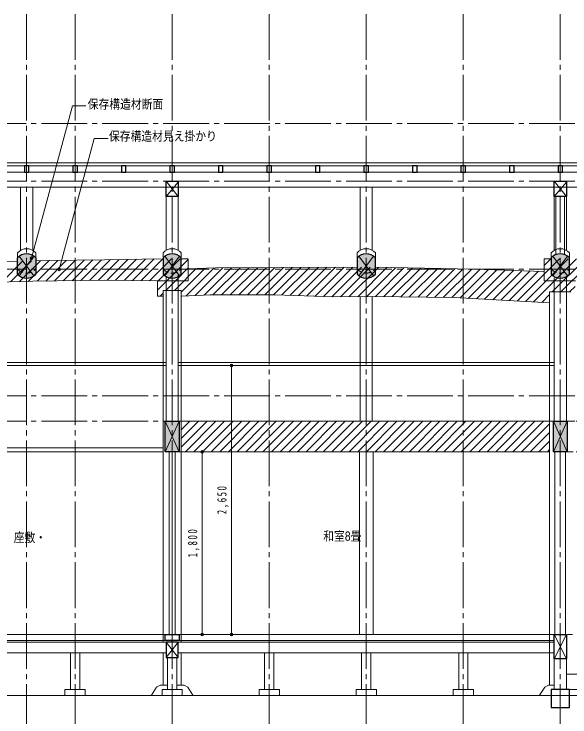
# Model space of a CAD drawing. Units: millimetres at full size, sheet at 1:50. Extents: x -10482 to 4200, y -3575 to 6947.
# Drawn here: x -6697 to -1226, y 24 to 6947 of the extents above; entities that cross this region are included whole.
import ezdxf
from ezdxf.enums import TextEntityAlignment as Align

# ---------------------------------------------------------------- set-up
doc = ezdxf.new("R2010")
doc.units = ezdxf.units.MM
doc.header["$LTSCALE"] = 50
doc.header["$PDMODE"] = 32
doc.header["$PDSIZE"] = 25
doc.linetypes.add('CHAIN2', pattern=[12, 9, -1, 1, -1])
doc.linetypes.add('DASHED1', pattern=[1.8, 1.2, -0.6])
for name, color, linetype, lineweight in [('2-0_境界線', 253, 'CHAIN2', 9), ('2-1_工作物', 7, 'Continuous', 18), ('2-2_舗装', 3, 'Continuous', 25), ('2-3_植栽', 6, 'Continuous', 20), ('2-4_仕上げ', 5, 'Continuous', 15), ('2-5_建具枠', 2, 'Continuous', 25), ('2-6_建具', 4, 'Continuous', 9), ('2-C_ハッチ', 253, 'Continuous', 9), ('2-D_寸法', 4, 'Continuous', 9), ('2-E_文字', 3, 'Continuous', 9)]:
    doc.layers.add(name, color=color, linetype=linetype, lineweight=lineweight)
doc.layers.add('2-B_敷地外要素', color=8, linetype='Continuous')
doc.styles.add('ＭＳ ゴシック', font='')
doc.styles.add('ＭＳ Ｐゴシック', font='')
doc.styles.get('ＭＳ ゴシック').set_extended_font_data('MS Gothic')
doc.styles.get('ＭＳ Ｐゴシック').set_extended_font_data('MS PGothic')

msp = doc.modelspace()

# ---------------------------------------------------------------- hatches: boundary and pattern name
at = {"layer": '2-B_敷地外要素'}
for points in [[(-6483.68, 4544.89, 0.45142), (-6663.68, 4544.89), (-6573.68, 4465.51)], [(-6483.68, 4544.89, 0.45142), (-6663.68, 4544.89)], [(-5051.18, 4544.89, 0.45142), (-5231.18, 4544.89)], [(-3141.18, 4544.89, 0.45142), (-3321.18, 4544.89)], [(-1231.18, 4544.89, 0.45142), (-1411.18, 4544.89)], [(-6663.68, 4386.14, 0.45142), (-6483.68, 4386.14), (-6573.68, 4465.51)], [(-6663.68, 4386.14, 0.45142), (-6483.68, 4386.14)], [(-5231.18, 4386.14, 0.45142), (-5051.18, 4386.14)], [(-3321.18, 4386.14, 0.45142), (-3141.18, 4386.14)], [(-1411.18, 4386.14, 0.45142), (-1231.18, 4386.14)]]:
    msp.add_hatch(color=256, dxfattribs=at).paths.add_polyline_path(points)

# ---------------------------------------------------------------- linework, layer by layer
at = {"layer": '2-0_境界線'}
for p, q in [((-6573.68, 6946.79), (-6573.68, -1453.48)), ((-6096.18, 6946.79), (-6096.18, -1453.48)), ((-5141.18, 6946.79), (-5141.18, -1453.48)), ((-4186.18, 6946.79), (-4186.18, -1453.48)), ((-3231.18, 6946.79), (-3231.18, -1453.48)), ((-2276.18, 6946.79), (-2276.18, -1453.48)), ((-1321.18, 6946.79), (-1321.18, -1453.48)), ((3621.48, 5868.01), (-10075.73, 5868.01)), ((3621.48, 5300.51), (-10075.73, 5300.51)), ((3621.48, 4435.51), (-10075.73, 4435.51)), ((3621.48, 3185.51), (-10075.73, 3185.51)), ((3621.48, 2935.51), (-10075.73, 2935.51)), ((3500.59, 835.51), (-10075.73, 835.51)), ((3500.59, 235.51), (-10009.19, 235.51))]:
    msp.add_line(p, q, dxfattribs=at)
at = {"layer": '2-1_工作物'}
msp.add_line((2408.82, 235.51), (-10482.16, 235.51), dxfattribs=at)
at = {"layer": '2-2_舗装'}
for p, q in [((-6663.68, 4386.14), (-6663.68, 4544.89)), ((-6483.68, 4544.89), (-6483.68, 4386.14)), ((-5231.18, 4544.89), (-5231.18, 4386.14)), ((-5051.18, 4386.14), (-5051.18, 4544.89)), ((-3321.18, 4544.89), (-3321.18, 4386.14)), ((-3141.18, 4386.14), (-3141.18, 4544.89)), ((-1411.18, 4544.89), (-1411.18, 4386.14)), ((-1231.18, 4386.14), (-1231.18, 4544.89))]:
    msp.add_line(p, q, dxfattribs=at)
for points in [[(-6596.18, 5390.51), (-6551.18, 5390.51), (-6551.18, 5450.51), (-6596.18, 5450.51)], [(-6118.68, 5390.51), (-6073.68, 5390.51), (-6073.68, 5450.51), (-6118.68, 5450.51)], [(-5641.18, 5390.51), (-5596.18, 5390.51), (-5596.18, 5450.51), (-5641.18, 5450.51)], [(-5163.68, 5390.51), (-5118.68, 5390.51), (-5118.68, 5450.51), (-5163.68, 5450.51)], [(-4686.18, 5390.51), (-4641.18, 5390.51), (-4641.18, 5450.51), (-4686.18, 5450.51)], [(-4208.68, 5390.51), (-4163.68, 5390.51), (-4163.68, 5450.51), (-4208.68, 5450.51)], [(-3731.18, 5390.51), (-3686.18, 5390.51), (-3686.18, 5450.51), (-3731.18, 5450.51)], [(-3253.68, 5390.51), (-3208.68, 5390.51), (-3208.68, 5450.51), (-3253.68, 5450.51)], [(-2776.18, 5390.51), (-2731.18, 5390.51), (-2731.18, 5450.51), (-2776.18, 5450.51)], [(-2298.68, 5390.51), (-2253.68, 5390.51), (-2253.68, 5450.51), (-2298.68, 5450.51)], [(-1821.18, 5390.51), (-1776.18, 5390.51), (-1776.18, 5450.51), (-1821.18, 5450.51)], [(-1343.68, 5390.51), (-1298.68, 5390.51), (-1298.68, 5450.51), (-1343.68, 5450.51)], [(-5201.18, 5300.51), (-5081.18, 5300.51), (-5081.18, 5150.51), (-5201.18, 5150.51)], [(-1381.18, 5300.51), (-1261.18, 5300.51), (-1261.18, 5150.51), (-1381.18, 5150.51)], [(-5208.68, 2935.51), (-5073.68, 2935.51), (-5073.68, 2635.51), (-5208.68, 2635.51)], [(-1381.18, 835.51), (-1261.18, 835.51), (-1261.18, 595.51), (-1381.18, 595.51)], [(-5081.18, 760.51), (-5201.18, 760.51), (-5201.18, 610.51), (-5081.18, 610.51)], [(-1411.18, 115.51), (-1231.18, 115.51), (-1231.18, 295.51), (-1411.18, 295.51)]]:
    msp.add_lwpolyline(points, close=True, dxfattribs=at)
for points in [[(-1388.68, 2935.51), (-1253.68, 2935.51), (-1253.68, 2635.51)], [(-1253.68, 2635.51), (-1388.68, 2635.51), (-1388.68, 2935.51)]]:
    msp.add_lwpolyline(points, dxfattribs=at)
for centre, start, end in [((-6573.68, 4465.51), 41.40962, 138.59038), ((-5141.18, 4465.51), 41.40962, 138.59038), ((-3231.18, 4465.51), 41.40962, 138.59038), ((-1321.18, 4465.51), 41.40962, 138.59038), ((-6573.68, 4465.51), 221.40962, 318.59038), ((-5141.18, 4465.51), 221.40962, 318.59038), ((-3231.18, 4465.51), 221.40962, 318.59038), ((-1321.18, 4465.51), 221.40962, 318.59038)]:
    msp.add_arc(centre, 120, start, end, dxfattribs=at)
at = {"layer": '2-3_植栽'}
for p, q in [((2243.82, 5480.51), (-8706.18, 5480.51)), ((2243.82, 5450.51), (-8706.18, 5450.51)), ((-1363.82, 5150.51), (-1363.82, 4577.69)), ((-1278.55, 5150.51), (-1278.55, 4574.6)), ((-5201.18, 2935.51), (-5201.18, 4364.16)), ((-5081.18, 2935.51), (-5081.18, 4386.14)), ((-1261.18, 2935.51), (-1261.18, 4365.31)), ((-1381.18, 2935.51), (-1381.18, 4345.51)), ((-5201.18, 3485.51), (-7948.51, 3485.51)), ((-5081.18, 3485.51), (-1381.18, 3485.51)), ((-1373.68, 2635.51), (-1373.68, 835.51)), ((-1268.68, 2635.51), (-1268.68, 835.51)), ((-1369.51, 835.51), (-7938.68, 835.51))]:
    msp.add_line(p, q, dxfattribs=at)
at = {"layer": '2-4_仕上げ'}
for p, q in [((2243.82, 5390.51), (-8706.18, 5390.51)), ((1483.82, 5240.51), (-7946.18, 5240.51)), ((-6633.68, 5240.51), (-6633.68, 4619.44)), ((-6513.68, 5240.51), (-6513.68, 4619.44)), ((-5201.18, 5240.51), (-5201.18, 4619.44)), ((-5081.18, 5240.51), (-5081.18, 4619.44)), ((-3291.18, 5240.51), (-3291.18, 4619.44)), ((-3171.18, 5240.51), (-3171.18, 4619.44)), ((-1381.18, 5240.51), (-1381.18, 4619.44)), ((-1261.18, 5240.51), (-1261.18, 4619.44)), ((-6663.68, 4594.89), (-6663.68, 4436.14)), ((-6483.68, 4594.89), (-6483.68, 4436.14)), ((-5231.18, 4594.89), (-5231.18, 4436.14)), ((-5051.18, 4594.89), (-5051.18, 4436.14)), ((-3321.18, 4594.89), (-3321.18, 4436.14)), ((-3141.18, 4594.89), (-3141.18, 4436.14)), ((-1411.18, 4594.89), (-1411.18, 4436.14)), ((-1231.18, 4594.89), (-1231.18, 4436.14)), ((-7137.04, 4506.39), (-6663.68, 4513.95)), ((-6483.68, 4516.82), (-6355.2, 4518.87)), ((-5051.18, 4535.77), (-4982.72, 4535.77)), ((-4982.72, 4535.77), (-4982.72, 4319.52)), ((-1411.18, 4535.77), (-1479.64, 4535.77)), ((-1479.64, 4535.77), (-1479.64, 4319.52)), ((-4982.76, 4436.63), (-4714.53, 4446.65)), ((-4714.53, 4446.65), (-4076.29, 4449.46)), ((-3322.85, 4454.02), (-4076.29, 4449.46)), ((-7667.85, 4277.51), (-6633.68, 4313.42)), ((-6513.68, 4314.77), (-6633.68, 4312.86)), ((-6633.68, 4312.86), (-6633.68, 4313.42)), ((-5802.74, 4325.68), (-6513.68, 4314.9)), ((-6513.68, 4314.77), (-6513.68, 4314.9)), ((-5802.74, 4325.68), (-5286.65, 4319.52)), ((-5291.2, 4319.52), (-4982.72, 4319.52)), ((-5286.65, 4286.05), (-5286.65, 4319.52)), ((-1171.17, 4319.52), (-1479.64, 4319.52)), ((-5231.18, 760.51), (-5231.18, 4224.46)), ((-5046.52, 4169.71), (-4767.64, 4179.84)), ((-4767.64, 4179.84), (-4129.41, 4182.64)), ((-4129.41, 4182.64), (-3549.56, 4162.54)), ((-3549.56, 4162.54), (-3171.18, 4166.45)), ((-3291.18, 2935.51), (-3291.18, 4165.21)), ((-2365.91, 4154.13), (-3171.18, 4166.45)), ((-2365.87, 4154.12), (-1425.55, 4103.18)), ((-1427.17, 4147.57), (-1427.17, 4161.49)), ((-1426.18, 336.46), (-1426.18, 4209.43)), ((-1217.17, 4209.43), (-1426.18, 4209.43)), ((-5201.18, 3515.51), (-7948.51, 3515.51)), ((-5081.18, 3515.51), (-1381.18, 3515.51)), ((-5073.68, 2935.51), (-1426.18, 2935.51)), ((-5231.18, 2675.51), (-7938.68, 2675.51)), ((-5231.18, 2635.51), (-7938.68, 2635.51)), ((-5073.68, 2635.51), (-1426.18, 2635.51)), ((-3298.68, 2635.51), (-3298.68, 835.51)), ((-3163.68, 2635.51), (-3163.68, 835.51)), ((-1381.18, 775.51), (-7946.18, 775.51)), ((-5546.4, 760.51), (-7938.68, 760.51)), ((-1381.18, 760.51), (-5081.18, 760.51)), ((-5201.18, 655.51), (-7938.68, 655.51)), ((-6141.18, 295.51), (-6141.18, 655.51)), ((-6051.18, 295.51), (-6051.18, 655.51)), ((-5231.18, 336.56), (-5231.18, 655.51)), ((-1381.18, 655.51), (-5081.18, 655.51)), ((-5051.18, 336.56), (-5051.18, 655.51)), ((-4231.18, 295.51), (-4231.18, 655.51)), ((-4141.18, 295.51), (-4141.18, 655.51)), ((-3276.18, 295.51), (-3276.18, 655.51)), ((-3186.18, 295.51), (-3186.18, 655.51)), ((-2321.18, 295.51), (-2321.18, 655.51)), ((-2231.18, 295.51), (-2231.18, 655.51)), ((-5186.18, 610.51), (-5186.18, 295.51)), ((-5096.18, 610.51), (-5096.18, 295.51)), ((-1381.18, 595.51), (-1381.18, 299.89)), ((-1261.18, 595.51), (-1261.18, 299.89)), ((2438.82, 445.51), (-1261.18, 445.51)), ((-5258.62, 336.38), (-5186.18, 336.85)), ((-5023.75, 336.38), (-5096.18, 336.85)), ((-4987.42, 316.57), (-5023.75, 336.38)), ((-4937.89, 237.32), (-4987.42, 316.57)), ((-1438.62, 336.38), (-1381.18, 336.75)), ((2438.82, 295.51), (-1267.89, 295.51))]:
    msp.add_line(p, q, dxfattribs=at)
at = {"layer": '2-4_仕上げ', "linetype": 'DASHED1'}
for p, q in [((-1253.68, 2935.51), (2448.82, 2935.51)), ((-1253.68, 2635.51), (2446.68, 2635.51))]:
    msp.add_line(p, q, dxfattribs=at)
at = {"layer": '2-4_仕上げ'}
for points in [[(-6355.2, 4518.87), (-5805.77, 4527.2), (-5248.1, 4535.52)], [(-3147.07, 4452.22), (-2168.5, 4435.34), (-1482.53, 4411.62)], [(-5231.18, 4169.71), (-5286.65, 4169.71), (-5286.65, 4321.39)], [(-5051.18, 760.51), (-5051.18, 4224.46), (-5231.18, 4224.46)], [(-3171.18, 2935.51), (-3171.18, 4166.41), (-3171.18, 4166.45)], [(-5201.18, 760.51), (-5372.36, 760.51), (-5546.4, 760.51)], [(-5344.47, 237.32), (-5294.94, 316.57), (-5258.62, 336.38)], [(-1524.47, 237.32), (-1474.94, 316.57), (-1438.62, 336.38)]]:
    msp.add_lwpolyline(points, dxfattribs=at)
for points in [[(-6196.18, 295.51), (-5996.18, 295.51), (-5996.18, 235.51), (-6196.18, 235.51)], [(-5241.18, 295.51), (-5041.18, 295.51), (-5041.18, 235.51), (-5241.18, 235.51)], [(-4286.18, 295.51), (-4086.18, 295.51), (-4086.18, 235.51), (-4286.18, 235.51)], [(-3331.18, 295.51), (-3131.18, 295.51), (-3131.18, 235.51), (-3331.18, 235.51)], [(-2376.18, 295.51), (-2176.18, 295.51), (-2176.18, 235.51), (-2376.18, 235.51)]]:
    msp.add_lwpolyline(points, close=True, dxfattribs=at)
for centre in [(-6573.68, 4515.51), (-5141.18, 4515.51), (-3231.18, 4515.51), (-1321.18, 4515.51)]:
    msp.add_arc(centre, 120, 41.40962, 138.59038, dxfattribs=at)
at = {"layer": '2-4_仕上げ', "linetype": 'DASHED1'}
for centre in [(-6573.68, 4515.51), (-5141.18, 4515.51), (-3231.18, 4515.51), (-1321.18, 4515.51)]:
    msp.add_arc(centre, 120, 221.40962, 318.59038, dxfattribs=at)
at = {"layer": '2-5_建具枠'}
msp.add_lwpolyline([(-5208.68, 835.51), (-5073.68, 835.51), (-5073.68, 775.51), (-5208.68, 775.51)], close=True, dxfattribs=at)
at = {"layer": '2-6_建具'}
for p, q in [((-5171.18, 2635.51), (-5171.18, 835.51)), ((-5141.18, 2635.51), (-5141.18, 835.51)), ((-5111.18, 2635.51), (-5111.18, 835.51))]:
    msp.add_line(p, q, dxfattribs=at)
at = {"layer": '2-B_敷地外要素'}
for points in [[(-6483.68, 4544.89), (-6483.68, 4386.14), (-6663.68, 4544.89), (-6663.68, 4386.14)], [(-5231.18, 4544.89), (-5231.18, 4386.14), (-5051.18, 4544.89), (-5051.18, 4386.14)], [(-3321.18, 4544.89), (-3321.18, 4386.14), (-3141.18, 4544.89), (-3141.18, 4386.14)], [(-1411.18, 4544.89), (-1411.18, 4386.14), (-1231.18, 4544.89), (-1231.18, 4386.14)], [(-5208.68, 2935.51), (-5073.68, 2935.51), (-5208.68, 2635.51), (-5073.68, 2635.51)], [(-1253.68, 2935.51), (-1253.68, 2635.51), (-1388.68, 2935.51), (-1388.68, 2635.51)]]:
    msp.add_solid(points, dxfattribs=at)
at = {"layer": '2-C_ハッチ'}
for p, q in [((-5201.18, 5300.51), (-5081.18, 5150.51)), ((-5081.18, 5291.73), (-5201.18, 5150.51)), ((-1381.18, 5300.51), (-1261.18, 5150.51)), ((-1261.18, 5291.73), (-1381.18, 5150.51)), ((-6818.83, 4306.99), (-6611.03, 4514.79)), ((-6730.92, 4310.05), (-6524.8, 4516.16)), ((-6501.68, 4561.51), (-6645.68, 4369.51)), ((-6645.68, 4561.51), (-6501.68, 4369.51)), ((-6643.17, 4312.94), (-6438.57, 4517.54)), ((-6557.01, 4314.25), (-6352.35, 4518.91)), ((-6470.86, 4315.55), (-6266.19, 4520.22)), ((-6384.7, 4316.86), (-6180.03, 4521.53)), ((-6298.54, 4318.16), (-6093.87, 4522.83)), ((-6212.38, 4319.47), (-6007.71, 4524.14)), ((-6126.22, 4320.77), (-5921.56, 4525.44)), ((-6040.06, 4322.08), (-5835.4, 4526.75)), ((-5953.91, 4323.39), (-5749.24, 4528.05)), ((-5867.75, 4324.69), (-5663.08, 4529.36)), ((-5782.16, 4325.43), (-5576.92, 4530.66)), ((-5698.3, 4324.43), (-5490.76, 4531.97)), ((-5614.45, 4323.43), (-5404.61, 4533.27)), ((-5530.6, 4322.43), (-5318.45, 4534.58)), ((-5446.75, 4321.43), (-5232.4, 4535.77)), ((-5362.9, 4320.43), (-5147.55, 4535.77)), ((-5278.95, 4319.52), (-5062.7, 4535.77)), ((-5069.18, 4561.51), (-5213.18, 4369.51)), ((-5213.18, 4561.51), (-5069.18, 4369.51)), ((-5194.1, 4319.52), (-4982.72, 4530.9)), ((-3159.18, 4561.51), (-3303.18, 4369.51)), ((-3303.18, 4561.51), (-3159.18, 4369.51)), ((-1744.48, 4120.46), (-1329.17, 4535.77)), ((-1663.99, 4116.1), (-1244.32, 4535.77)), ((-1583.5, 4111.74), (-1160.52, 4534.72)), ((-1479.64, 4470.16), (-1414.03, 4535.77)), ((-1400.96, 4209.43), (-1076.92, 4533.47)), ((-1249.18, 4561.51), (-1393.18, 4369.51)), ((-1393.18, 4561.51), (-1249.18, 4369.51)), ((-1316.11, 4209.43), (-993.31, 4532.22)), ((-5109.25, 4319.52), (-4982.72, 4446.04)), ((-5051.18, 4207.88), (-4816.21, 4442.85)), ((-5002.91, 4171.29), (-4728.06, 4446.15)), ((-4982.72, 4361.19), (-4904.35, 4439.56)), ((-4914.86, 4174.49), (-4642.38, 4446.97)), ((-4826.81, 4177.69), (-4557.15, 4447.34)), ((-4739.68, 4179.96), (-4471.93, 4447.72)), ((-4654.46, 4180.34), (-4386.7, 4448.09)), ((-4569.23, 4180.71), (-4301.47, 4448.47)), ((-4484, 4181.09), (-4216.25, 4448.84)), ((-4398.78, 4181.46), (-4131.02, 4449.22)), ((-4313.55, 4181.83), (-4045.74, 4449.64)), ((-4228.32, 4182.21), (-3960.37, 4450.16)), ((-4143.09, 4182.58), (-3875, 4450.67)), ((-4060.57, 4180.26), (-3789.63, 4451.19)), ((-3978.56, 4177.41), (-3704.26, 4451.71)), ((-3896.55, 4174.57), (-3618.89, 4452.22)), ((-3814.54, 4171.73), (-3533.52, 4452.74)), ((-3732.53, 4168.88), (-3448.16, 4453.26)), ((-3650.52, 4166.04), (-3362.79, 4453.77)), ((-3568.51, 4163.2), (-3277.42, 4454.29)), ((-3483.63, 4163.22), (-3193.83, 4453.03)), ((-3397.89, 4164.11), (-3110.41, 4451.59)), ((-3312.15, 4165), (-3027, 4450.15)), ((-3226.41, 4165.88), (-2943.58, 4448.71)), ((-3141.44, 4166), (-2860.17, 4447.27)), ((-3057.87, 4164.72), (-2776.76, 4445.83)), ((-2974.3, 4163.44), (-2693.34, 4444.39)), ((-2890.72, 4162.16), (-2609.93, 4442.96)), ((-2807.15, 4160.88), (-2526.51, 4441.52)), ((-2723.58, 4159.6), (-2443.1, 4440.08)), ((-2640, 4158.32), (-2359.69, 4438.64)), ((-2556.43, 4157.04), (-2276.27, 4437.2)), ((-2472.86, 4155.76), (-2192.86, 4435.76)), ((-2389.28, 4154.48), (-2110.43, 4433.33)), ((-2307.93, 4150.98), (-2028.42, 4430.5)), ((-2227.44, 4146.62), (-1946.4, 4427.66)), ((-2146.95, 4142.26), (-1864.38, 4424.83)), ((-2066.45, 4137.9), (-1782.37, 4421.99)), ((-1985.96, 4133.54), (-1700.35, 4419.15)), ((-1905.47, 4129.18), (-1618.33, 4416.32)), ((-1824.98, 4124.82), (-1536.32, 4413.48)), ((-5286.65, 4226.96), (-5194.1, 4319.52)), ((-5286.65, 4311.82), (-5278.95, 4319.52)), ((-5204.31, 4224.46), (-5109.25, 4319.52)), ((-5119.45, 4224.46), (-5024.39, 4319.52)), ((-5024.39, 4319.52), (-4982.72, 4361.19)), ((-1231.25, 4209.43), (-1175.71, 4264.97)), ((-5259.06, 4169.71), (-5231.18, 4197.58)), ((-1503.01, 4107.38), (-1426.18, 4184.21)), ((-5073.68, 2935.51), (-5208.68, 2635.51)), ((-5208.68, 2935.51), (-5073.68, 2635.51)), ((-5051.18, 2680.53), (-4796.19, 2935.51)), ((-5051.18, 2765.38), (-4881.05, 2935.51)), ((-5051.18, 2850.23), (-4965.9, 2935.51)), ((-5051.18, 2935.08), (-5050.75, 2935.51)), ((-5011.34, 2635.51), (-4711.34, 2935.51)), ((-4926.49, 2635.51), (-4626.49, 2935.51)), ((-4841.63, 2635.51), (-4541.63, 2935.51)), ((-4756.78, 2635.51), (-4456.78, 2935.51)), ((-4671.93, 2635.51), (-4371.93, 2935.51)), ((-4587.08, 2635.51), (-4287.08, 2935.51)), ((-4502.22, 2635.51), (-4202.22, 2935.51)), ((-4417.37, 2635.51), (-4117.37, 2935.51)), ((-4332.52, 2635.51), (-4032.52, 2935.51)), ((-4247.66, 2635.51), (-3947.66, 2935.51)), ((-4162.81, 2635.51), (-3862.81, 2935.51)), ((-4077.96, 2635.51), (-3777.96, 2935.51)), ((-3993.11, 2635.51), (-3693.11, 2935.51)), ((-3908.25, 2635.51), (-3608.25, 2935.51)), ((-3823.4, 2635.51), (-3523.4, 2935.51)), ((-3738.55, 2635.51), (-3438.55, 2935.51)), ((-3653.69, 2635.51), (-3353.69, 2935.51)), ((-3568.84, 2635.51), (-3268.84, 2935.51)), ((-3483.99, 2635.51), (-3183.99, 2935.51)), ((-3399.14, 2635.51), (-3099.14, 2935.51)), ((-3314.28, 2635.51), (-3014.28, 2935.51)), ((-3229.43, 2635.51), (-2929.43, 2935.51)), ((-3144.58, 2635.51), (-2844.58, 2935.51)), ((-3059.72, 2635.51), (-2759.72, 2935.51)), ((-2974.87, 2635.51), (-2674.87, 2935.51)), ((-2890.02, 2635.51), (-2590.02, 2935.51)), ((-2805.17, 2635.51), (-2505.17, 2935.51)), ((-2720.31, 2635.51), (-2420.31, 2935.51)), ((-2635.46, 2635.51), (-2335.46, 2935.51)), ((-2550.61, 2635.51), (-2250.61, 2935.51)), ((-2465.76, 2635.51), (-2165.76, 2935.51)), ((-2380.9, 2635.51), (-2080.9, 2935.51)), ((-2296.05, 2635.51), (-1996.05, 2935.51)), ((-2211.2, 2635.51), (-1911.2, 2935.51)), ((-2126.34, 2635.51), (-1826.34, 2935.51)), ((-2041.49, 2635.51), (-1741.49, 2935.51)), ((-1956.64, 2635.51), (-1656.64, 2935.51)), ((-1871.79, 2635.51), (-1571.79, 2935.51)), ((-1786.93, 2635.51), (-1486.93, 2935.51)), ((-1702.08, 2635.51), (-1426.18, 2911.41)), ((-1388.68, 2935.51), (-1253.68, 2635.51)), ((-1253.68, 2935.51), (-1388.68, 2635.51)), ((-1617.23, 2635.51), (-1426.18, 2826.56)), ((-1532.37, 2635.51), (-1426.18, 2741.71)), ((-1447.52, 2635.51), (-1426.18, 2656.85)), ((-1261.18, 835.51), (-1381.18, 595.51)), ((-1381.18, 835.51), (-1261.18, 595.51)), ((-5081.18, 760.51), (-5201.18, 610.51)), ((-5201.18, 760.51), (-5081.18, 610.51))]:
    msp.add_line(p, q, dxfattribs=at)
at = {"layer": '2-D_寸法'}
for p, q in [((-4557.93, 835.51), (-4557.93, 3485.51)), ((-4846.43, 835.51), (-4846.43, 2635.51))]:
    msp.add_line(p, q, dxfattribs=at)
for p in [(-4557.93, 3485.51), (-4846.43, 2635.51), (-4846.43, 835.51), (-4557.93, 835.51)]:
    msp.add_point(p, dxfattribs=at)
at = {"layer": '2-E_文字', "color": 4}
for p, q in [((-6525.91, 4541.98), (-6123.76, 6042.82)), ((-6123.76, 6042.82), (-5989.58, 6042.82)), ((-6253.8, 4431.56), (-5908.27, 5721.12)), ((-5772.69, 5721.12), (-5908.27, 5721.12))]:
    msp.add_line(p, q, dxfattribs=at)
for p in [(-6525.91, 4541.98), (-6253.8, 4431.56)]:
    msp.add_point(p, dxfattribs=at)

# ---------------------------------------------------------------- texts
at = {"layer": '2-3_植栽', "color": 3, "style": 'ＭＳ Ｐゴシック', "width": 0.85}
msp.add_text('和室8畳', height=91.64, dxfattribs=at).set_placement((-3654.32, 1731.67), align=Align.BOTTOM_LEFT)
at = {"layer": '2-D_寸法', "color": 3, "char_height": 91.64, "attachment_point": 7, "rotation": 90, "style": 'ＭＳ ゴシック'}
for s, insert in [('\\T1.34;\\W0.7;2,650', (-4582.93, 2020.51)), ('\\T1.34;\\W0.7;1,800', (-4871.43, 1595.51))]:
    msp.add_mtext(s, dxfattribs=dict(at, insert=insert))
at = {"layer": '2-E_文字', "style": 'ＭＳ Ｐゴシック', "width": 0.85}
for s, p in [('保存構造材断面', (-5972.47, 5986.67)), ('保存構造材見え掛かり', (-5763.46, 5671.19)), ('座敷・', (-6700.07, 1718.53))]:
    msp.add_text(s, height=91.64, dxfattribs=at).set_placement(p, align=Align.BOTTOM_LEFT)

doc.saveas('drawing.dxf')
